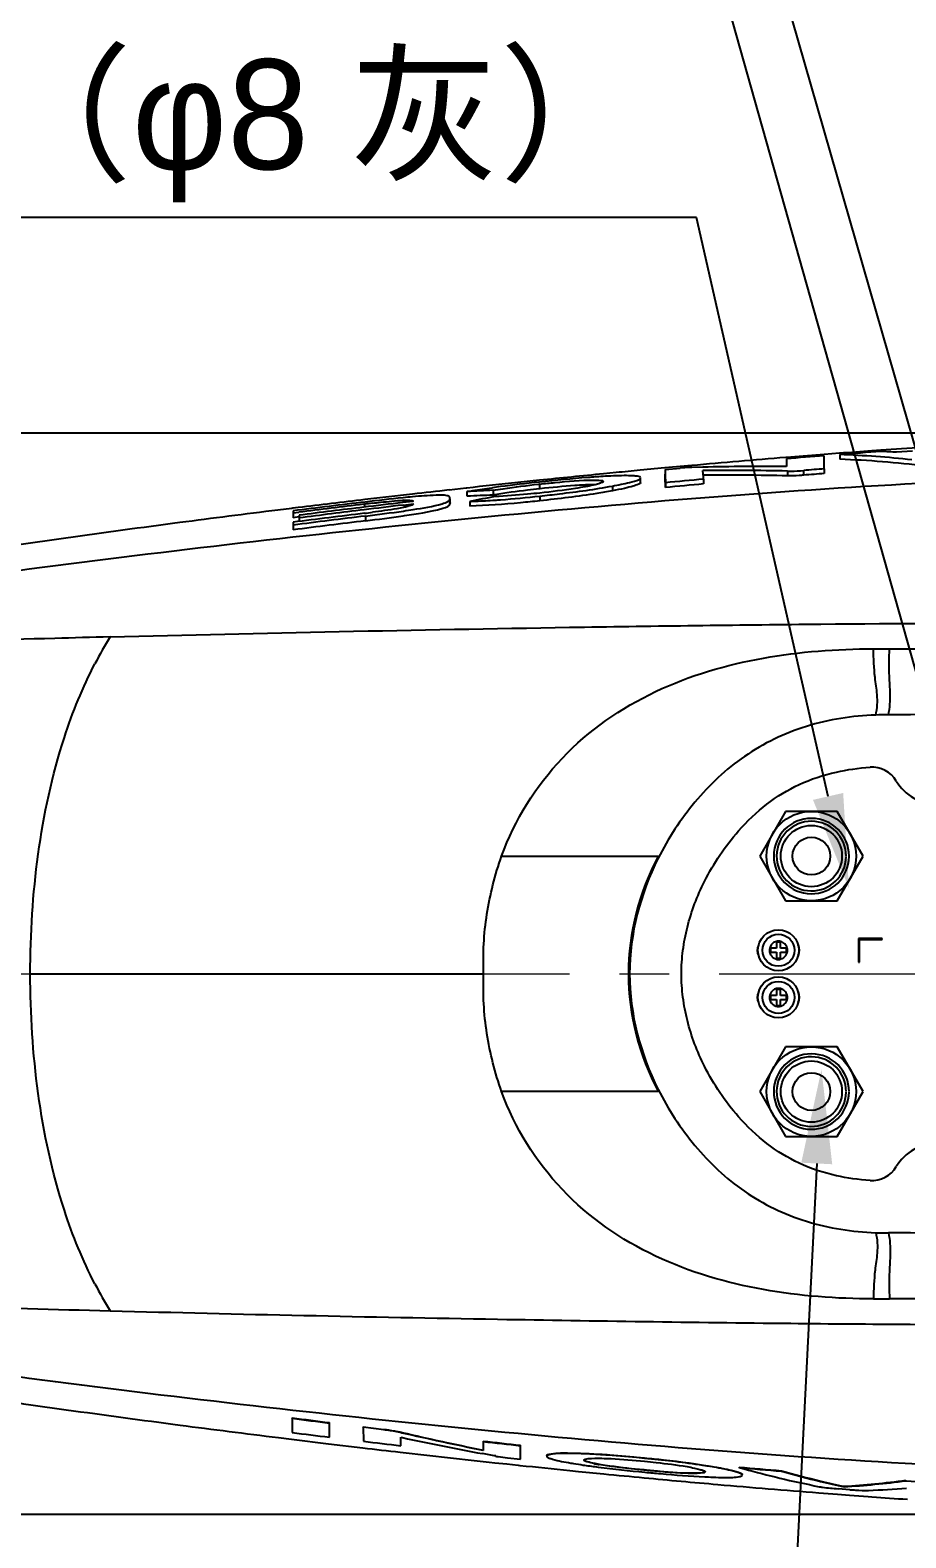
# Model space of a CAD drawing. Header units: millimetres. Extents: x 4086 to 8300, y 123 to 1549.
# Drawn here: x 6770.5 to 6826.3, y 633.9 to 730 of the extents above; entities that cross this region are included whole.
import ezdxf
from ezdxf import colors
from ezdxf.entities.mleader import LeaderData, LeaderLine
from ezdxf.math import Vec2, Vec3

# ---------------------------------------------------------------- set-up
doc = ezdxf.new("R2010")
doc.units = ezdxf.units.MM
doc.linetypes.add('CENTER2', pattern=[28.575, 19.05, -3.175, 3.175, -3.175])
doc.layers.add('中心线层', color=7, linetype='CENTER2', lineweight=0)
doc.layers.add('轮廓实线层', color=7, linetype='Continuous', lineweight=30)
doc.styles.add('思源黑', font='SourceHanSansCN-Normal.ttf')
doc.dimstyles.new('尺寸标注_3_10比例', dxfattribs={"dimtxt": 7, "dimasz": 6, "dimexe": 2, "dimexo": 1.5, "dimgap": 1, "dimtad": 1, "dimdec": 1, "dimlfac": 3.333333, "dimdsep": 46, "dimtxsty": '思源黑', "dimcen": 0.09, "dimadec": 0, "dimazin": 0, "dimtp": 0.01, "dimtm": 0.01, "dimtfac": 1, "dimtdec": 1, "dimtofl": 0, "dimtmove": 0, "dimatfit": 3, "dimfxl": 0, "dimtolj": 1, "dimarcsym": 0})

# ---------------------------------------------------------------- blocks, each defined once
blk = doc.blocks.new('*D1403')
at = {"layer": 'Defpoints', "color": 0}
for p in [(6733.255, 669.869), (6868.255, 669.869), (6868.255, 583.463)]:
    blk.add_point(p, dxfattribs=at)
at = {"layer": '轮廓实线层', "color": 0, "lineweight": -2}
for p, q in [((6733.255, 668.369), (6733.255, 581.463)), ((6868.255, 668.369), (6868.255, 581.463)), ((6739.255, 583.463), (6862.255, 583.463))]:
    blk.add_line(p, q, dxfattribs=at)
at = {"layer": '轮廓实线层', "color": 0}
for points in [[(6739.255, 584.463), (6739.255, 582.463), (6733.255, 583.463)], [(6862.255, 582.463), (6862.255, 584.463), (6868.255, 583.463)]]:
    blk.add_solid(points, dxfattribs=at)
at = {"layer": '轮廓实线层', "color": 0, "insert": (6800.755, 588.089), "char_height": 7, "attachment_point": 5, "style": '思源黑'}
blk.add_mtext('\\A1;450', dxfattribs=at)
blk = doc.blocks.new('*D1413')
at = {"layer": 'Defpoints', "color": 0}
for p in [(6850.176, 704.306), (6655.76, 635.432), (6850.175, 635.432)]:
    blk.add_point(p, dxfattribs=at)
at = {"layer": '轮廓实线层', "color": 0, "lineweight": -2}
for p, q in [((6848.676, 704.306), (6653.76, 704.306)), ((6655.76, 698.306), (6655.76, 641.432)), ((6848.675, 635.432), (6653.76, 635.432))]:
    blk.add_line(p, q, dxfattribs=at)
at = {"layer": '轮廓实线层', "color": 0}
for points in [[(6656.76, 698.306), (6654.76, 698.306), (6655.76, 704.306)], [(6654.76, 641.432), (6656.76, 641.432), (6655.76, 635.432)]]:
    blk.add_solid(points, dxfattribs=at)
at = {"layer": '轮廓实线层', "color": 0, "insert": (6651.133, 669.869), "char_height": 7, "attachment_point": 5, "rotation": 90, "style": '思源黑'}
blk.add_mtext('\\A1;229.6', dxfattribs=at)

msp = doc.modelspace()

# ---------------------------------------------------------------- linework, layer by layer
for p, q in [((6821.06, 702.947), (6819.998, 702.865)), ((6822.056, 703.024), (6821.06, 702.947)), ((6822.063, 702.941), (6822.063, 702.639)), ((6824.683, 703.217), (6824.1, 703.175)), ((6825.669, 703.286), (6824.683, 703.217)), ((6826.693, 703.155), (6825.686, 703.085)), ((6810.924, 702.087), (6809.335, 701.938)), ((6811.884, 702.175), (6810.924, 702.087)), ((6810.933, 701.986), (6811.893, 702.075)), ((6812.632, 702.243), (6811.884, 702.175)), ((6813.335, 702.141), (6812.642, 702.125)), ((6818.667, 702.758), (6818.626, 702.755)), ((6819.998, 702.865), (6818.667, 702.758)), ((6818.674, 702.672), (6818.674, 702.178)), ((6821.079, 702.036), (6821.066, 702.864)), ((6821.079, 702.036), (6821.079, 701.734)), ((6802.924, 701.302), (6801.557, 701.16)), ((6802.881, 701.057), (6802.938, 701.064)), ((6802.891, 701.189), (6802.936, 701.194)), ((6802.938, 701.064), (6802.938, 700.761)), ((6806.982, 701.548), (6806.944, 701.545)), ((6806.995, 701.229), (6806.995, 701.222)), ((6807.818, 701.793), (6807.018, 701.715)), ((6809.375, 701.155), (6809.375, 701.458)), ((6810.957, 701.145), (6810.957, 700.842)), ((6813.388, 701.372), (6813.388, 701.07)), ((6818.727, 701.888), (6818.727, 701.586)), ((6819.769, 701.628), (6819.769, 701.93)), ((6794.249, 700.029), (6794.249, 699.891)), ((6798.269, 700.806), (6797.171, 700.685)), ((6797.229, 700.145), (6797.228, 700.149)), ((6797.229, 699.846), (6797.229, 700.149)), ((6798.303, 700.81), (6798.269, 700.806)), ((6798.329, 700.283), (6798.329, 700.585)), ((6799.9, 700.827), (6799.942, 700.833)), ((6799.979, 700.666), (6799.979, 700.364)), ((6802.979, 700.766), (6802.938, 700.761)), ((6802.949, 700.298), (6802.949, 699.995)), ((6807.583, 700.937), (6807.583, 700.634)), ((6787.157, 699.513), (6786.266, 699.403)), ((6787.206, 699.519), (6787.157, 699.513)), ((6787.559, 699.563), (6787.206, 699.519)), ((6787.225, 699.356), (6787.225, 698.921)), ((6787.225, 699.224), (6787.591, 699.27)), ((6787.614, 699.08), (6787.614, 698.681)), ((6791.713, 699.777), (6791.774, 699.784)), ((6791.774, 699.784), (6791.774, 699.594)), ((6794.858, 699.963), (6794.218, 699.888)), ((6794.237, 699.725), (6794.896, 699.803)), ((6794.894, 699.968), (6794.858, 699.963)), ((6797.229, 699.868), (6797.229, 699.846)), ((6797.229, 699.843), (6797.229, 699.846)), ((6798.492, 699.957), (6798.492, 699.654)), ((6787.628, 698.971), (6787.225, 698.921)), ((6787.236, 698.633), (6787.238, 698.449)), ((6787.238, 698.449), (6787.238, 698.145)), ((6791.839, 699.028), (6791.839, 698.725)), ((6794.248, 699.04), (6794.335, 699.053)), ((6824.207, 690.568), (6825.234, 690.57)), ((6818.61, 680.219), (6816.964, 677.369)), ((6821.9, 680.219), (6818.61, 680.219)), ((6823.546, 677.369), (6821.9, 680.219)), ((6800.52, 677.369), (6810.497, 677.369)), ((6810.497, 677.369), (6810.497, 677.236)), ((6816.964, 677.369), (6818.61, 674.519)), ((6821.9, 674.519), (6823.546, 677.369)), ((6818.61, 674.519), (6821.9, 674.519)), ((6817.645, 671.496), (6817.645, 671.241)), ((6818.027, 671.496), (6817.645, 671.496)), ((6817.645, 671.241), (6818.027, 671.241)), ((6818.027, 671.879), (6818.027, 671.496)), ((6818.282, 671.879), (6818.027, 671.879)), ((6818.027, 671.241), (6818.027, 670.859)), ((6818.282, 671.496), (6818.282, 671.879)), ((6818.665, 671.496), (6818.282, 671.496)), ((6818.282, 670.859), (6818.282, 671.241)), ((6818.282, 671.241), (6818.665, 671.241)), ((6818.665, 671.241), (6818.665, 671.496)), ((6823.255, 672.119), (6823.255, 670.619)), ((6824.755, 672.119), (6823.255, 672.119)), ((6823.315, 670.619), (6823.315, 672.059)), ((6823.315, 672.059), (6824.755, 672.059)), ((6824.755, 672.059), (6824.755, 672.119)), ((6818.027, 670.859), (6818.282, 670.859)), ((6823.255, 670.619), (6823.315, 670.619)), ((6770.476, 669.869), (6799.354, 669.869)), ((6817.645, 668.496), (6817.645, 668.241)), ((6818.027, 668.496), (6817.645, 668.496)), ((6818.027, 668.879), (6818.027, 668.496)), ((6818.282, 668.879), (6818.027, 668.879)), ((6818.282, 668.496), (6818.282, 668.879)), ((6818.665, 668.496), (6818.282, 668.496)), ((6818.665, 668.241), (6818.665, 668.496)), ((6817.645, 668.241), (6818.027, 668.241)), ((6818.027, 668.241), (6818.027, 667.859)), ((6818.027, 667.859), (6818.282, 667.859)), ((6818.282, 667.859), (6818.282, 668.241)), ((6818.282, 668.241), (6818.665, 668.241)), ((6818.61, 665.219), (6816.964, 662.369)), ((6821.9, 665.219), (6818.61, 665.219)), ((6823.546, 662.369), (6821.9, 665.219)), ((6810.497, 662.369), (6800.52, 662.369)), ((6810.497, 662.502), (6810.497, 662.369)), ((6816.964, 662.369), (6818.61, 659.519)), ((6821.9, 659.519), (6823.546, 662.369)), ((6818.61, 659.519), (6821.9, 659.519)), ((6824.215, 649.168), (6825.235, 649.168)), ((6787.164, 641.56), (6787.164, 641.59)), ((6787.164, 641.56), (6787.176, 640.653)), ((6789.541, 640.358), (6789.541, 641.288)), ((6791.703, 640.988), (6791.703, 641.018)), ((6791.703, 641.018), (6793.013, 640.858)), ((6791.703, 640.988), (6791.715, 640.096)), ((6793.013, 640.828), (6791.703, 640.988)), ((6793.013, 640.828), (6793.013, 640.858)), ((6794.056, 640.672), (6794.165, 640.646)), ((6794.17, 640.645), (6794.056, 640.672)), ((6786.292, 640.331), (6787.128, 640.228)), ((6787.128, 640.228), (6789.493, 639.94)), ((6789.493, 639.94), (6791.668, 639.682)), ((6794.101, 639.813), (6794.101, 640.356)), ((6794.101, 640.356), (6794.212, 640.332)), ((6799.229, 639.561), (6799.337, 639.54)), ((6799.337, 640.114), (6799.337, 639.51)), ((6801.723, 638.952), (6801.723, 639.846)), ((6800.092, 638.734), (6800.845, 638.653)), ((6800.845, 638.653), (6801.574, 638.576)), ((6800.889, 639.044), (6801.723, 638.952)), ((6801.574, 638.576), (6801.679, 638.565)), ((6803.391, 639.152), (6803.389, 639.143)), ((6803.391, 639.152), (6803.391, 639.152)), ((6805.715, 638.587), (6805.799, 638.575)), ((6805.769, 638.898), (6805.766, 638.912)), ((6809.626, 639.011), (6809.626, 639.041)), ((6804.863, 638.237), (6805.418, 638.181)), ((6805.418, 638.181), (6807.031, 638.021)), ((6809.637, 638.254), (6809.571, 638.261)), ((6809.574, 638.291), (6809.638, 638.284)), ((6813.48, 638.158), (6813.479, 638.146)), ((6815.65, 638.425), (6815.65, 638.455)), ((6815.65, 638.425), (6815.965, 638.338)), ((6815.859, 637.93), (6815.858, 637.935)), ((6818.349, 638.192), (6818.349, 638.223)), ((6826.274, 637.582), (6826.274, 637.613)), ((6820.726, 636.816), (6821.928, 636.724)), ((6821.928, 636.724), (6822.674, 636.668)), ((6822.703, 637.016), (6821.957, 637.073)), ((6822.333, 637.2), (6822.333, 637.231)), ((6822.674, 636.668), (6823.867, 636.58)), ((6823.867, 636.58), (6824.111, 636.562))]:
    msp.add_line(p, q)
for centre, radius in [((6820.255, 677.369), 2.85), ((6820.255, 677.369), 1.95), ((6820.255, 677.369), 1.2), ((6818.155, 671.369), 1.305), ((6818.155, 671.369), 1.02), ((6818.155, 668.369), 1.305), ((6818.155, 668.369), 1.02), ((6820.255, 662.369), 2.85), ((6820.255, 662.369), 1.95), ((6820.255, 662.369), 1.2)]:
    msp.add_circle(centre, radius)
for centre, radius, start, end in [((6869.332, 78.166), 626.644, 94.139321, 94.326679), ((6865.832, 141.448), 563.196, 94.18937, 94.45728), ((6819.725, 638.932), 64.051, 83.78731, 87.90847), ((6821.838, 641.287), 61.918, 86.43762, 87.36148), ((6864.734, 142.995), 561.652, 93.71603, 93.98837), ((6873.083, 30.362), 674.595, 94.630289, 95.141282), ((6817.213, 526.209), 175.974, 89.5241, 91.26255), ((6869.463, 87.424), 617.34, 94.496377, 94.719094), ((6865.396, 143.227), 560.563, 94.5344, 94.66877), ((6819.754, 639.206), 63.476, 82.98203, 87.91545), ((6884.269, -83.78), 789.285, 96.015307, 96.252854), ((6812.549, 608.776), 92.916, 95.96635, 97.48526), ((6879.618, -39.19), 744.453, 95.596438, 95.913157), ((6806.622, 682.81), 18.21, 92.37509, 92.60132), ((6876.886, -11.34), 716.47, 95.410054, 95.531877), ((6869.453, 88.518), 615.413, 95.226955, 95.454311), ((6869.469, 88.35), 615.281, 95.229605, 95.457011), ((6814.902, 535.808), 166.124, 88.68065, 90.53901), ((6796.112, 700.169), 17.317, 5.25552, 5.81941), ((6787.499, 699.387), 25.965, 4.38399, 5.23256), ((6814.897, 535.726), 165.904, 88.67705, 90.52138), ((6865.414, 143.001), 560.489, 94.53688, 94.67127), ((6893.809, -168.129), 874.172, 96.700648, 96.981187), ((6891.159, -145.619), 851.507, 96.494847, 96.700287), ((6794.573, 692.683), 7.353, 92.52501, 92.66119), ((6800.657, 636.549), 63.965, 95.21566, 95.76336), ((6888.658, -123.641), 829.388, 96.332966, 96.494891), ((6814.359, 391.299), 309.701, 92.66129, 92.96696), ((6814.349, 391.116), 309.582, 92.66057, 92.96635), ((6847.976, 447.293), 257.464, 100.71553, 101.08099), ((6809.934, 628.932), 72.591, 97.51138, 97.91155), ((6803.874, 677.802), 22.896, 99.54509, 99.79411), ((6796.2, 756.804), 56.898, 273.93843, 274.28679), ((6795.007, 772.064), 72.204, 274.32577, 276.31519), ((6898.697, -207.771), 914.115, 97.064953, 97.460324), ((6901.728, -215.652), 922.144, 96.844796, 97.132813), ((6897.734, -164.028), 869.709, 96.997365, 97.299236), ((6902.011, -213.961), 920.37, 96.882927, 97.14148), ((6901.512, -204.059), 910.293, 96.926465, 97.187828), ((6900.465, -188.218), 894.274, 96.982246, 97.249609), ((6899.352, -186.285), 892.387, 96.765879, 96.926428), ((6899.093, -176.943), 882.916, 96.820593, 96.982839), ((6804.47, 594.665), 105.883, 96.60916, 96.88662), ((6779.484, 799.536), 101.084, 276.98818, 277.2777), ((6786.96, 749.685), 50.866, 278.26408, 278.95911), ((6886.991, -120.444), 826.007, 97.441723, 98.456401), ((6894.986, -138.86), 844.214, 97.018014, 97.332744), ((6894.923, -138.318), 843.366, 97.020783, 97.335832), ((6797.947, 677.501), 26.301, 148.2835, 152.57074), ((6825.163, 664.764), 21.604, 89.98692, 92.14944), ((6824.115, 681.234), 1.8, 30.47725, 93.955), ((6828.252, 683.669), 3, 210.47725, 331.20217), ((6820.255, 677.369), 2.4, 0, 359.30981), ((6820.255, 677.369), 2.216, 0, 358.87154), ((6817.48, 671.369), 0.675, 151.10178, 209.56346), ((6818.153, 671.371), 0.574, 115.14673, 129.03565), ((6818.153, 671.363), 0.583, 67.94946, 76.10171), ((6818.153, 671.368), 0.578, 6.53968, 37.11169), ((6818.83, 671.369), 0.675, 330.27263, 30.29951), ((6818.172, 671.374), 0.594, 214.97126, 221.61615), ((6817.48, 668.369), 0.675, 151.10178, 209.56346), ((6818.153, 668.371), 0.574, 115.14673, 129.03565), ((6818.153, 668.363), 0.583, 67.94946, 76.10171), ((6818.153, 668.368), 0.578, 6.53968, 37.11169), ((6818.83, 668.369), 0.675, 330.27263, 30.29951), ((6818.172, 668.374), 0.594, 214.97126, 221.61615), ((6820.255, 662.369), 2.4, 0, 359.30981), ((6820.255, 662.369), 2.216, 0, 358.87154), ((6828.252, 656.069), 3, 28.88456, 149.52274), ((6824.115, 658.503), 1.8, 266.04499, 329.52274), ((6825.163, 674.972), 21.603, 267.84969, 270.01311), ((6797.782, 662.143), 26.111, 207.41503, 211.73337), ((6886.774, 1458.579), 824.39, 261.543166, 262.560022), ((6894.279, 1474.489), 839.758, 262.671637, 262.835133), ((6894.286, 1474.544), 839.844, 262.671945, 262.835424), ((6899.078, 1550.7), 917.329, 262.543026, 262.937564), ((6902.08, 1552.782), 919.338, 262.820102, 262.968599), ((6891.05, 1484.308), 850.453, 263.289225, 263.451128), ((6898.361, 1528.073), 894.358, 263.151606, 263.305551), ((6886.851, 1408.473), 773.327, 263.502161, 263.680069), ((6886.845, 1408.428), 773.311, 263.502428, 263.680339), ((6887.217, 1450.666), 816.593, 263.449081, 263.875289), ((6765.142, 446.169), 196.141, 79.72141, 79.97049), ((6803.935, 594.554), 44.783, 86.38581, 87.65037), ((6808.595, 649.346), 10.891, 258.57088, 260.19561), ((6803.314, 584.09), 55.265, 86.26726, 86.42633), ((6881.183, 1394.225), 759.831, 263.99397, 264.235323), ((6877.193, 1354.203), 719.61, 264.404837, 264.610958), ((6874.87, 1329.465), 694.763, 264.610017, 264.998327), ((6869.054, 1241.952), 605.855, 264.942999, 265.199221), ((6869.053, 1241.946), 605.879, 264.943254, 265.199466), ((6815.829, 637.946), 0.031, 344.3315, 359.97506), ((6834.006, 704.031), 68.126, 254.64383, 256.6176), ((6833.944, 703.855), 67.94, 256.63372, 258.80859), ((6835.463, 698.411), 62.574, 254.12759, 256.49357), ((6835.46, 698.375), 62.567, 254.12813, 256.48769), ((6818.842, 693.779), 56.656, 273.53281, 277.53825), ((6872.071, 1297.352), 662.529, 264.997344, 265.555141), ((6835.231, 697.482), 61.646, 256.50131, 257.92325), ((6835.226, 697.484), 61.618, 256.50605, 257.92187), ((6818.842, 693.754), 56.661, 273.53234, 277.53743), ((6821.06, 700.273), 63.37, 272.56816, 274.75812), ((6858.22, 1110.404), 473.899, 266.13477, 266.46519), ((6866.904, 1228.084), 593.068, 265.86226, 266.081298)]:
    msp.add_arc(centre, radius, start, end)
for points, knots in [([(6810.933, 701.986), (6810.935, 701.929), (6810.944, 701.648), (6810.952, 701.368), (6810.957, 701.145)], [0, 0, 0, 0, 0.205471, 1, 1, 1, 1]), ([(6812.642, 702.125), (6812.591, 702.124), (6812.34, 702.113), (6812.091, 702.094), (6811.893, 702.075)], [0, 0, 0, 0, 0.204571, 1, 1, 1, 1]), ([(6850.159, 701.609), (6845.595, 701.708), (6836.468, 701.593), (6818.277, 700.677), (6795.68, 698.71), (6773.224, 696.083), (6755.424, 693.567), (6746.583, 692.164), (6742.202, 691.32)], [0, 0, 0, 0, 0.126144, 0.252084, 0.503226, 0.752735, 0.876718, 1, 1, 1, 1]), ([(6799.979, 700.666), (6800.19, 700.703), (6801.155, 700.855), (6802.124, 700.975), (6802.881, 701.057)], [0, 0, 0, 0, 0.219544, 1, 1, 1, 1]), ([(6806.944, 701.545), (6806.637, 701.527), (6805.299, 701.433), (6803.963, 701.303), (6802.936, 701.194)], [0, 0, 0, 0, 0.229816, 1, 1, 1, 1]), ([(6802.938, 701.064), (6803.267, 701.099), (6804.407, 701.211), (6805.551, 701.32), (6806.368, 701.318)], [0, 0, 0, 0, 0.287851, 1, 1, 1, 1]), ([(6805.796, 701.001), (6805.589, 700.992), (6804.648, 700.935), (6803.71, 700.844), (6802.979, 700.766)], [0, 0, 0, 0, 0.220064, 1, 1, 1, 1]), ([(6806.476, 701.022), (6806.432, 701.011), (6806.228, 700.963), (6806.022, 700.922), (6805.861, 700.892)], [0, 0, 0, 0, 0.217507, 1, 1, 1, 1]), ([(6806.448, 701.016), (6806.406, 701.016), (6806.213, 701.017), (6806.019, 701.011), (6805.868, 701.005)], [0, 0, 0, 0, 0.215639, 1, 1, 1, 1]), ([(6806.368, 701.318), (6806.523, 701.318), (6806.686, 701.3), (6806.987, 701.286), (6806.995, 701.229)], [0, 0, 0, 0, 0.728952, 1, 1, 1, 1]), ([(6806.868, 701.137), (6806.843, 701.128), (6806.715, 701.082), (6806.583, 701.048), (6806.476, 701.022)], [0, 0, 0, 0, 0.194738, 1, 1, 1, 1]), ([(6806.996, 701.222), (6806.996, 701.215), (6806.965, 701.168), (6806.91, 701.154), (6806.868, 701.137)], [0, 0, 0, 0, 0.130192, 1, 1, 1, 1]), ([(6807.836, 701.589), (6807.77, 701.587), (6807.485, 701.576), (6807.201, 701.561), (6806.982, 701.548)], [0, 0, 0, 0, 0.231398, 1, 1, 1, 1]), ([(6807.583, 700.937), (6807.946, 701.005), (6808.511, 701.128), (6809.083, 701.268), (6809.272, 701.364)], [0, 0, 0, 0, 0.635935, 1, 1, 1, 1]), ([(6809.375, 701.155), (6809.376, 701.104), (6809.167, 701.014), (6808.858, 700.909), (6808.274, 700.769), (6807.836, 700.682), (6807.583, 700.634)], [0, 0, 0, 0, 0.081216, 0.278855, 0.588851, 1, 1, 1, 1]), ([(6809.375, 701.474), (6809.375, 701.517), (6809.18, 701.563), (6808.923, 701.59), (6808.42, 701.604), (6808.052, 701.596), (6807.836, 701.589)], [0, 0, 0, 0, 0.081036, 0.276868, 0.584626, 1, 1, 1, 1]), ([(6809.272, 701.364), (6809.287, 701.372), (6809.326, 701.393), (6809.375, 701.428), (6809.375, 701.458)], [0, 0, 0, 0, 0.367689, 1, 1, 1, 1]), ([(6810.957, 700.842), (6810.955, 700.925), (6810.948, 701.206), (6810.94, 701.487), (6810.933, 701.684)], [0, 0, 0, 0, 0.295437, 1, 1, 1, 1]), ([(6818.727, 701.888), (6818.798, 701.886), (6819.146, 701.888), (6819.493, 701.908), (6819.769, 701.93)], [0, 0, 0, 0, 0.204132, 1, 1, 1, 1]), ([(6819.769, 701.628), (6819.671, 701.62), (6819.324, 701.596), (6818.976, 701.579), (6818.727, 701.586)], [0, 0, 0, 0, 0.283, 1, 1, 1, 1]), ([(6792.283, 699.844), (6792.459, 699.865), (6793.107, 699.937), (6793.757, 700.006), (6794.232, 700.028)], [0, 0, 0, 0, 0.270857, 1, 1, 1, 1]), ([(6794.249, 700.029), (6794.282, 700.031), (6794.394, 700.035), (6794.505, 700.036), (6794.584, 700.034)], [0, 0, 0, 0, 0.294401, 1, 1, 1, 1]), ([(6794.584, 700.034), (6794.628, 700.032), (6794.73, 700.024), (6794.851, 700.013), (6794.894, 699.968)], [0, 0, 0, 0, 0.413157, 1, 1, 1, 1]), ([(6797.047, 700.321), (6796.817, 700.373), (6796.07, 700.347), (6795.341, 700.295), (6794.843, 700.25)], [0, 0, 0, 0, 0.320855, 1, 1, 1, 1]), ([(6794.881, 699.439), (6795.503, 699.537), (6796.263, 699.651), (6797.029, 699.91), (6797.191, 700.027), (6797.215, 700.08)], [0, 0, 0, 0, 0.77119, 0.929474, 1, 1, 1, 1]), ([(6797.229, 700.171), (6797.229, 700.186), (6797.217, 700.271), (6797.114, 700.306), (6797.047, 700.321)], [0, 0, 0, 0, 0.177328, 1, 1, 1, 1]), ([(6797.215, 700.08), (6797.22, 700.09), (6797.227, 700.112), (6797.228, 700.135), (6797.228, 700.145)], [0, 0, 0, 0, 0.521808, 1, 1, 1, 1]), ([(6798.329, 700.585), (6798.449, 700.606), (6798.972, 700.693), (6799.496, 700.771), (6799.9, 700.827)], [0, 0, 0, 0, 0.230357, 1, 1, 1, 1]), ([(6798.492, 699.957), (6798.615, 699.961), (6799.154, 699.981), (6799.693, 700.012), (6800.108, 700.041)], [0, 0, 0, 0, 0.228118, 1, 1, 1, 1]), ([(6802.938, 700.761), (6802.68, 700.734), (6801.724, 700.624), (6800.77, 700.497), (6800.077, 700.381)], [0, 0, 0, 0, 0.27013, 1, 1, 1, 1]), ([(6802.947, 700.493), (6802.69, 700.465), (6801.745, 700.369), (6800.796, 700.293), (6800.105, 700.268)], [0, 0, 0, 0, 0.271828, 1, 1, 1, 1]), ([(6805.861, 700.892), (6805.649, 700.854), (6804.682, 700.697), (6803.708, 700.574), (6802.947, 700.493)], [0, 0, 0, 0, 0.219156, 1, 1, 1, 1]), ([(6802.949, 700.298), (6803.371, 700.344), (6804.919, 700.522), (6806.466, 700.731), (6807.583, 700.937)], [0, 0, 0, 0, 0.271828, 1, 1, 1, 1]), ([(6807.583, 700.634), (6807.25, 700.573), (6805.712, 700.317), (6804.163, 700.127), (6802.949, 699.995)], [0, 0, 0, 0, 0.216807, 1, 1, 1, 1]), ([(6794.256, 699.568), (6794.118, 699.538), (6793.465, 699.42), (6792.807, 699.333), (6792.289, 699.267)], [0, 0, 0, 0, 0.213401, 1, 1, 1, 1]), ([(6794.591, 699.651), (6794.568, 699.644), (6794.457, 699.612), (6794.345, 699.587), (6794.256, 699.568)], [0, 0, 0, 0, 0.208192, 1, 1, 1, 1]), ([(6794.335, 699.053), (6795.157, 699.173), (6795.943, 699.262), (6797.229, 699.66), (6797.229, 699.843)], [0, 0, 0, 0, 0.819508, 1, 1, 1, 1]), ([(6794.896, 699.803), (6794.887, 699.791), (6794.803, 699.711), (6794.686, 699.679), (6794.591, 699.651)], [0, 0, 0, 0, 0.132905, 1, 1, 1, 1]), ([(6802.949, 699.995), (6802.542, 699.95), (6801.06, 699.8), (6799.572, 699.687), (6798.492, 699.654)], [0, 0, 0, 0, 0.274827, 1, 1, 1, 1]), ([(6775.574, 691.329), (6780.439, 691.454), (6790.196, 691.682), (6804.983, 691.954), (6819.868, 692.154), (6834.526, 692.243), (6846.315, 692.149), (6855.185, 691.772), (6861.36, 691.251), (6866.311, 690.389), (6870.097, 689.315), (6872.798, 688.17), (6875.272, 686.602), (6878.434, 684.248), (6880.487, 682.093), (6881.87, 680.668)], [0, 0, 0, 0, 0.133338, 0.267431, 0.405221, 0.541209, 0.669074, 0.728182, 0.78445, 0.838775, 0.865535, 0.892153, 0.918811, 0.94559, 1, 1, 1, 1]), ([(6775.574, 691.328), (6774.399, 691.298), (6769.719, 691.173), (6765.04, 691.018), (6761.538, 690.863)], [0, 0, 0, 0, 0.251077, 1, 1, 1, 1]), ([(6800.52, 677.368), (6801.356, 679.67), (6804.015, 683.963), (6810.14, 688.193), (6817.108, 690.213), (6821.862, 690.569), (6824.207, 690.569)], [0, 0, 0, 0, 0.254463, 0.507086, 0.756241, 1, 1, 1, 1]), ([(6824.353, 686.354), (6824.456, 686.775), (6824.495, 687.592), (6824.247, 688.98), (6824.223, 689.96), (6824.214, 690.569)], [0, 0, 0, 0, 0.30785, 0.567977, 1, 1, 1, 1]), ([(6825.168, 686.369), (6825.258, 686.811), (6825.307, 687.64), (6825.194, 689.037), (6825.214, 689.989), (6825.235, 690.57)], [0, 0, 0, 0, 0.3221, 0.585689, 1, 1, 1, 1]), ([(6825.235, 690.57), (6830.395, 690.577), (6840.387, 690.701), (6852.861, 690.715), (6862.656, 689.827), (6870.049, 688.126), (6876.885, 684.473), (6880.39, 680.644), (6881.869, 678.569)], [0, 0, 0, 0, 0.256969, 0.497728, 0.620545, 0.746146, 0.873124, 1, 1, 1, 1]), ([(6770.476, 669.869), (6770.508, 674.939), (6771.274, 681.814), (6773.823, 688.113), (6774.603, 689.617)], [0, 0, 0, 0, 0.74957, 1, 1, 1, 1]), ([(6824.353, 686.354), (6822.862, 686.298), (6819.903, 685.849), (6815.882, 683.917), (6812.71, 680.914), (6811.133, 678.504), (6810.497, 677.236)], [0, 0, 0, 0, 0.256953, 0.508554, 0.755674, 1, 1, 1, 1]), ([(6881.868, 676.848), (6881.044, 677.78), (6879.328, 679.585), (6876.601, 682.132), (6873.49, 684.256), (6869.9, 685.4), (6866.213, 685.971), (6861.256, 686.451), (6855.03, 686.54), (6847.566, 686.577), (6840.099, 686.523), (6832.634, 686.468), (6827.657, 686.369), (6825.168, 686.369)], [0, 0, 0, 0, 0.062515, 0.125011, 0.187431, 0.249817, 0.312323, 0.374835, 0.499859, 0.624894, 0.74993, 0.874964, 1, 1, 1, 1]), ([(6813.446, 675.755), (6814.03, 676.919), (6815.233, 678.71), (6817.378, 680.751), (6819.426, 682.007), (6821.666, 682.752), (6823.259, 682.979), (6823.991, 683.03)], [0, 0, 0, 0, 0.286707, 0.473464, 0.660222, 0.846979, 1, 1, 1, 1]), ([(6799.354, 669.869), (6799.354, 670.504), (6799.344, 671.778), (6799.623, 674.309), (6800.086, 676.174), (6800.52, 677.368)], [0, 0, 0, 0, 0.249994, 0.5003, 1, 1, 1, 1]), ([(6813.446, 663.982), (6813.211, 664.451), (6812.79, 665.41), (6812.324, 666.886), (6812.087, 668.128), (6811.991, 669.126), (6811.966, 669.869), (6811.991, 670.612), (6812.087, 671.609), (6812.324, 672.852), (6812.79, 674.327), (6813.211, 675.287), (6813.446, 675.755)], [0, 0, 0, 0, 0.124999, 0.249999, 0.375, 0.4375, 0.5, 0.5625, 0.625, 0.750001, 0.875001, 1, 1, 1, 1]), ([(6818.078, 670.791), (6818.091, 670.788), (6818.117, 670.784), (6818.143, 670.788), (6818.155, 670.792)], [0, 0, 0, 0, 0.507427, 1, 1, 1, 1]), ([(6818.155, 670.792), (6818.166, 670.788), (6818.191, 670.784), (6818.216, 670.788), (6818.229, 670.791)], [0, 0, 0, 0, 0.493074, 1, 1, 1, 1]), ([(6818.385, 670.846), (6818.4, 670.852), (6818.428, 670.863), (6818.456, 670.878), (6818.469, 670.886)], [0, 0, 0, 0, 0.502353, 1, 1, 1, 1]), ([(6818.469, 670.886), (6818.48, 670.892), (6818.5, 670.905), (6818.519, 670.92), (6818.529, 670.928)], [0, 0, 0, 0, 0.497104, 1, 1, 1, 1]), ([(6774.603, 650.121), (6773.823, 651.624), (6771.274, 657.924), (6770.508, 664.799), (6770.476, 669.869)], [0, 0, 0, 0, 0.25043, 1, 1, 1, 1]), ([(6800.52, 662.369), (6800.086, 663.564), (6799.623, 665.429), (6799.344, 667.96), (6799.354, 669.233), (6799.354, 669.869)], [0, 0, 0, 0, 0.4997, 0.750006, 1, 1, 1, 1]), ([(6818.078, 667.791), (6818.091, 667.788), (6818.117, 667.784), (6818.143, 667.788), (6818.155, 667.792)], [0, 0, 0, 0, 0.507427, 1, 1, 1, 1]), ([(6818.155, 667.792), (6818.166, 667.788), (6818.191, 667.784), (6818.216, 667.788), (6818.229, 667.791)], [0, 0, 0, 0, 0.493074, 1, 1, 1, 1]), ([(6818.385, 667.846), (6818.4, 667.852), (6818.428, 667.863), (6818.456, 667.878), (6818.469, 667.886)], [0, 0, 0, 0, 0.502353, 1, 1, 1, 1]), ([(6818.469, 667.886), (6818.48, 667.892), (6818.5, 667.905), (6818.519, 667.92), (6818.529, 667.928)], [0, 0, 0, 0, 0.497104, 1, 1, 1, 1]), ([(6823.991, 656.708), (6823.259, 656.758), (6821.666, 656.985), (6819.426, 657.731), (6817.378, 658.987), (6815.233, 661.027), (6814.03, 662.819), (6813.446, 663.982)], [0, 0, 0, 0, 0.153021, 0.339778, 0.526536, 0.713293, 1, 1, 1, 1]), ([(6881.868, 662.922), (6881.04, 661.993), (6879.357, 660.156), (6876.614, 657.622), (6873.509, 655.49), (6869.918, 654.341), (6866.229, 653.769), (6861.27, 653.288), (6855.042, 653.197), (6847.575, 653.161), (6840.105, 653.215), (6832.637, 653.269), (6827.658, 653.369), (6825.168, 653.369)], [0, 0, 0, 0, 0.062512, 0.125012, 0.187432, 0.249817, 0.312324, 0.374836, 0.49986, 0.624894, 0.74993, 0.874964, 1, 1, 1, 1]), ([(6824.209, 649.169), (6821.863, 649.169), (6817.109, 649.524), (6810.141, 651.545), (6804.015, 655.774), (6801.356, 660.068), (6800.52, 662.369)], [0, 0, 0, 0, 0.243759, 0.492913, 0.745536, 1, 1, 1, 1]), ([(6810.497, 662.502), (6811.133, 661.234), (6812.71, 658.824), (6815.882, 655.821), (6819.903, 653.889), (6822.862, 653.44), (6824.353, 653.384)], [0, 0, 0, 0, 0.244326, 0.491446, 0.743047, 1, 1, 1, 1]), ([(6881.869, 661.168), (6880.39, 659.094), (6876.885, 655.264), (6870.049, 651.611), (6862.656, 649.911), (6852.861, 649.022), (6840.387, 649.037), (6830.395, 649.161), (6825.235, 649.168)], [0, 0, 0, 0, 0.126876, 0.253854, 0.379455, 0.502272, 0.743031, 1, 1, 1, 1]), ([(6775.574, 648.41), (6783.803, 648.193), (6798.259, 647.886), (6817.786, 647.601), (6833.68, 647.494), (6845.565, 647.577), (6854.498, 647.924), (6860.646, 648.407), (6866.21, 649.312), (6871.196, 650.666), (6875.075, 652.936), (6878.647, 655.707), (6880.65, 657.811), (6881.869, 659.069)], [0, 0, 0, 0, 0.225586, 0.396207, 0.535119, 0.661156, 0.721814, 0.780094, 0.829949, 0.87629, 0.920629, 0.952023, 1, 1, 1, 1]), ([(6824.353, 653.384), (6824.456, 652.962), (6824.495, 652.146), (6824.247, 650.757), (6824.223, 649.778), (6824.215, 649.168)], [0, 0, 0, 0, 0.307838, 0.567966, 1, 1, 1, 1]), ([(6825.168, 653.369), (6825.258, 652.926), (6825.307, 652.098), (6825.194, 650.701), (6825.214, 649.748), (6825.235, 649.168)], [0, 0, 0, 0, 0.322072, 0.585663, 1, 1, 1, 1]), ([(6850.159, 638.128), (6841.04, 637.934), (6822.819, 638.682), (6795.682, 641.022), (6773.225, 643.658), (6755.423, 646.169), (6746.583, 647.576), (6742.201, 648.416)], [0, 0, 0, 0, 0.252046, 0.503201, 0.752723, 0.876712, 1, 1, 1, 1]), ([(6761.538, 648.875), (6762.702, 648.823), (6767.38, 648.635), (6772.059, 648.5), (6775.574, 648.409)], [0, 0, 0, 0, 0.248905, 1, 1, 1, 1]), ([(6793.013, 640.858), (6793.111, 640.846), (6793.46, 640.799), (6793.808, 640.745), (6794.054, 640.687)], [0, 0, 0, 0, 0.282051, 1, 1, 1, 1]), ([(6794.054, 640.657), (6793.984, 640.673), (6793.639, 640.743), (6793.29, 640.794), (6793.013, 640.828)], [0, 0, 0, 0, 0.205607, 1, 1, 1, 1]), ([(6800.139, 639.147), (6800.19, 639.138), (6800.439, 639.097), (6800.69, 639.066), (6800.889, 639.044)], [0, 0, 0, 0, 0.205299, 1, 1, 1, 1]), ([(6803.389, 639.143), (6803.389, 639.134), (6803.424, 639.072), (6803.494, 639.053), (6803.547, 639.032)], [0, 0, 0, 0, 0.138441, 1, 1, 1, 1]), ([(6803.39, 639.182), (6803.39, 639.192), (6803.423, 639.252), (6803.498, 639.261), (6803.551, 639.274)], [0, 0, 0, 0, 0.144117, 1, 1, 1, 1]), ([(6803.55, 639.243), (6803.527, 639.238), (6803.473, 639.222), (6803.391, 639.19), (6803.391, 639.152)], [0, 0, 0, 0, 0.384882, 1, 1, 1, 1]), ([(6803.547, 639.032), (6803.618, 639.003), (6804.067, 638.863), (6804.53, 638.779), (6804.917, 638.712)], [0, 0, 0, 0, 0.16329, 1, 1, 1, 1]), ([(6805.771, 639.299), (6805.294, 639.318), (6804.555, 639.328), (6803.806, 639.305), (6803.55, 639.243)], [0, 0, 0, 0, 0.64467, 1, 1, 1, 1]), ([(6803.551, 639.274), (6803.928, 639.364), (6805.066, 639.351), (6806.181, 639.316), (6806.914, 639.268)], [0, 0, 0, 0, 0.345555, 1, 1, 1, 1]), ([(6804.917, 638.712), (6804.979, 638.701), (6805.244, 638.657), (6805.51, 638.617), (6805.715, 638.587)], [0, 0, 0, 0, 0.232558, 1, 1, 1, 1]), ([(6805.764, 638.913), (6805.764, 638.926), (6805.807, 638.955), (6805.844, 638.963), (6805.871, 638.969)], [0, 0, 0, 0, 0.330983, 1, 1, 1, 1]), ([(6806.437, 638.671), (6806.272, 638.705), (6806.071, 638.768), (6805.793, 638.834), (6805.769, 638.898)], [0, 0, 0, 0, 0.708887, 1, 1, 1, 1]), ([(6805.773, 638.92), (6805.813, 638.859), (6806.071, 638.794), (6806.285, 638.732), (6806.447, 638.7)], [0, 0, 0, 0, 0.305531, 1, 1, 1, 1]), ([(6805.799, 638.575), (6806.091, 638.533), (6807.369, 638.362), (6808.65, 638.226), (6809.639, 638.131)], [0, 0, 0, 0, 0.229372, 1, 1, 1, 1]), ([(6805.871, 638.969), (6805.924, 638.98), (6806.266, 639.023), (6806.612, 639.02), (6806.902, 639.015)], [0, 0, 0, 0, 0.157133, 1, 1, 1, 1]), ([(6809.571, 638.261), (6809.309, 638.286), (6808.363, 638.384), (6807.418, 638.497), (6806.74, 638.615)], [0, 0, 0, 0, 0.276969, 1, 1, 1, 1]), ([(6806.834, 638.629), (6807.028, 638.596), (6807.938, 638.46), (6808.853, 638.361), (6809.574, 638.291)], [0, 0, 0, 0, 0.213326, 1, 1, 1, 1]), ([(6806.902, 639.015), (6807.099, 639.01), (6808.01, 638.971), (6808.918, 638.898), (6809.628, 638.826)], [0, 0, 0, 0, 0.216794, 1, 1, 1, 1]), ([(6809.626, 639.011), (6809.395, 639.034), (6808.491, 639.12), (6807.586, 639.194), (6806.911, 639.238)], [0, 0, 0, 0, 0.255736, 1, 1, 1, 1]), ([(6806.914, 639.268), (6807.132, 639.254), (6808.037, 639.189), (6808.941, 639.109), (6809.626, 639.041)], [0, 0, 0, 0, 0.241154, 1, 1, 1, 1]), ([(6809.626, 639.041), (6810.031, 639.002), (6811.516, 638.849), (6812.997, 638.657), (6814.066, 638.474)], [0, 0, 0, 0, 0.272874, 1, 1, 1, 1]), ([(6814.065, 638.444), (6813.746, 638.499), (6812.271, 638.729), (6810.788, 638.9), (6809.626, 639.011)], [0, 0, 0, 0, 0.217268, 1, 1, 1, 1]), ([(6809.628, 638.826), (6809.874, 638.802), (6810.777, 638.708), (6811.678, 638.595), (6812.33, 638.484)], [0, 0, 0, 0, 0.272043, 1, 1, 1, 1]), ([(6812.847, 638.049), (6812.645, 638.047), (6811.573, 638.076), (6810.504, 638.17), (6809.637, 638.254)], [0, 0, 0, 0, 0.18802, 1, 1, 1, 1]), ([(6809.638, 638.284), (6809.948, 638.254), (6811.015, 638.159), (6812.086, 638.072), (6812.846, 638.08)], [0, 0, 0, 0, 0.290683, 1, 1, 1, 1]), ([(6809.639, 638.131), (6809.975, 638.098), (6811.247, 637.981), (6812.522, 637.882), (6813.461, 637.835)], [0, 0, 0, 0, 0.264046, 1, 1, 1, 1]), ([(6812.33, 638.484), (6812.487, 638.456), (6812.759, 638.402), (6813.12, 638.322), (6813.335, 638.247), (6813.466, 638.202), (6813.481, 638.166)], [0, 0, 0, 0, 0.397347, 0.699625, 0.902418, 1, 1, 1, 1]), ([(6812.846, 638.08), (6812.996, 638.081), (6813.189, 638.101), (6813.438, 638.115), (6813.475, 638.166)], [0, 0, 0, 0, 0.704662, 1, 1, 1, 1]), ([(6813.479, 638.146), (6813.465, 638.089), (6813.176, 638.071), (6813.004, 638.051), (6812.847, 638.049)], [0, 0, 0, 0, 0.272703, 1, 1, 1, 1]), ([(6813.461, 637.835), (6813.54, 637.831), (6813.831, 637.817), (6814.123, 637.806), (6814.336, 637.801)], [0, 0, 0, 0, 0.268279, 1, 1, 1, 1]), ([(6813.481, 638.166), (6813.482, 638.164), (6813.483, 638.162), (6813.483, 638.159), (6813.483, 638.157)], [0, 0, 0, 0, 0.515775, 1, 1, 1, 1]), ([(6814.825, 638.298), (6814.768, 638.31), (6814.515, 638.362), (6814.261, 638.41), (6814.065, 638.444)], [0, 0, 0, 0, 0.22914, 1, 1, 1, 1]), ([(6814.066, 638.474), (6814.43, 638.41), (6814.995, 638.294), (6815.567, 638.16), (6815.757, 638.067)], [0, 0, 0, 0, 0.636697, 1, 1, 1, 1]), ([(6814.336, 637.801), (6814.489, 637.797), (6814.94, 637.796), (6815.398, 637.793), (6815.692, 637.85)], [0, 0, 0, 0, 0.337077, 1, 1, 1, 1]), ([(6815.57, 638.11), (6815.522, 638.126), (6815.277, 638.199), (6815.027, 638.256), (6814.825, 638.298)], [0, 0, 0, 0, 0.196824, 1, 1, 1, 1]), ([(6815.86, 637.946), (6815.86, 637.98), (6815.738, 638.052), (6815.644, 638.086), (6815.57, 638.11)], [0, 0, 0, 0, 0.308395, 1, 1, 1, 1]), ([(6815.692, 637.85), (6815.716, 637.854), (6815.77, 637.868), (6815.859, 637.892), (6815.859, 637.93)], [0, 0, 0, 0, 0.390116, 1, 1, 1, 1]), ([(6815.757, 638.067), (6815.784, 638.054), (6815.825, 638.033), (6815.86, 637.993), (6815.861, 637.976)], [0, 0, 0, 0, 0.644858, 1, 1, 1, 1]), ([(6820.758, 637.207), (6820.828, 637.193), (6821.227, 637.137), (6821.627, 637.098), (6821.957, 637.073)], [0, 0, 0, 0, 0.177302, 1, 1, 1, 1]), ([(6822.703, 637.016), (6822.824, 637.007), (6823.222, 636.982), (6823.622, 636.954), (6823.899, 636.967)], [0, 0, 0, 0, 0.304301, 1, 1, 1, 1])]:
    msp.add_open_spline(points, degree=3, knots=knots)
for points in [[(6794.234, 700.191), (6793.43, 700.11), (6792.628, 700.016), (6791.826, 699.92)], [(6791.839, 699.028), (6792.651, 699.128), (6793.462, 699.229), (6794.271, 699.347)], [(6791.839, 698.725), (6792.643, 698.824), (6793.447, 698.924), (6794.248, 699.04)], [(6810.497, 677.369), (6809.295, 675.087), (6807.9, 669.869), (6809.295, 664.651), (6810.497, 662.369)], [(6810.497, 677.236), (6809.362, 674.975), (6807.988, 669.869), (6809.362, 664.763), (6810.497, 662.502)], [(6817.791, 671.817), (6817.641, 671.695), (6817.553, 671.465), (6817.585, 671.275)], [(6817.585, 671.275), (6817.6, 671.189), (6817.635, 671.105), (6817.685, 671.033)], [(6818.155, 671.946), (6818.071, 671.946), (6817.985, 671.926), (6817.909, 671.891)], [(6818.293, 671.929), (6818.248, 671.94), (6818.201, 671.946), (6818.155, 671.946)], [(6818.615, 671.717), (6818.553, 671.798), (6818.467, 671.865), (6818.372, 671.903)], [(6818.529, 670.928), (6818.667, 671.045), (6818.748, 671.254), (6818.728, 671.434)], [(6817.728, 670.979), (6817.816, 670.88), (6817.949, 670.821), (6818.078, 670.791)], [(6818.229, 670.791), (6818.283, 670.803), (6818.334, 670.826), (6818.385, 670.846)], [(6817.791, 668.817), (6817.641, 668.695), (6817.553, 668.465), (6817.585, 668.275)], [(6818.155, 668.946), (6818.071, 668.946), (6817.985, 668.926), (6817.909, 668.891)], [(6818.293, 668.929), (6818.248, 668.94), (6818.201, 668.946), (6818.155, 668.946)], [(6818.615, 668.717), (6818.553, 668.798), (6818.467, 668.865), (6818.372, 668.903)], [(6818.529, 667.928), (6818.667, 668.045), (6818.748, 668.254), (6818.728, 668.434)], [(6817.585, 668.275), (6817.6, 668.189), (6817.635, 668.105), (6817.685, 668.033)], [(6817.728, 667.979), (6817.816, 667.88), (6817.949, 667.821), (6818.078, 667.791)], [(6818.229, 667.791), (6818.283, 667.803), (6818.334, 667.826), (6818.385, 667.846)], [(6794.165, 640.646), (6795.847, 640.259), (6797.537, 639.902), (6799.229, 639.561)], [(6799.337, 639.51), (6797.608, 639.857), (6795.886, 640.242), (6794.17, 640.645)], [(6794.212, 640.332), (6795.902, 639.965), (6797.598, 639.615), (6799.301, 639.312)], [(6806.447, 638.7), (6806.576, 638.674), (6806.705, 638.65), (6806.834, 638.629)]]:
    msp.add_open_spline(points, degree=3)
at = {"layer": '中心线层'}
msp.add_line((6728.649, 669.869), (7047.166, 669.869), dxfattribs=at)

# ---------------------------------------------------------------- dimensions: what is measured, and where the dimension line sits
at = {"layer": '轮廓实线层'}
dim = msp.add_linear_dim(base=(6655.76, 635.432), p1=(6850.176, 704.306), p2=(6850.175, 635.432), angle=90, dimstyle='尺寸标注_3_10比例', dxfattribs=at)
dim.commit()
dim.dimension.update_dxf_attribs({"geometry": '*D1413', "text_midpoint": (6655.76, 669.869), "dimtype": 160})
dim = msp.add_linear_dim(base=(6868.255, 583.463), p1=(6733.255, 669.869), p2=(6868.255, 669.869), dimstyle='尺寸标注_3_10比例', dxfattribs=at)
dim.commit()
dim.dimension.update_dxf_attribs({"geometry": '*D1403', "text_midpoint": (6800.755, 588.089)})

# ---------------------------------------------------------------- leaders
ml = msp.add_multileader_mtext('Standard')
ml.set_content('网口', style='思源黑')
ml.set_leader_properties()
ml.build(insert=Vec2(0, 0))
ml.multileader.update_dxf_attribs({"text_left_attachment_type": 5, "text_right_attachment_type": 5, "dogleg_length": 1, "arrow_head_size": 6})
ctx = ml.context
ctx.base_point, ctx.char_height, ctx.arrow_head_size, ctx.plane_origin = Vec3(6790.04, 754.948), 7, 6, Vec3(6836.815, 668.834)
ctx.left_attachment, ctx.right_attachment, ctx.text_align_type = 5, 5, 2
notes = []
notes.append((ctx, [(0, (1, 1, 0), (6812.047, 754.948), (-1, 0), 1, [(0, [(6836.815, 668.834)], 0, [])])]))
ctx.mtext.insert, ctx.mtext.alignment, ctx.mtext.flow_direction = Vec3(6809.047, 763.059), 3, 5
ml = msp.add_multileader_mtext('Standard')
ml.set_content('用户气管3（φ6 灰）', style='思源黑')
ml.set_leader_properties()
ml.build(insert=Vec2(0, 0))
ml.multileader.update_dxf_attribs({"text_left_attachment_type": 5, "text_right_attachment_type": 5, "dogleg_length": 1, "arrow_head_size": 6})
ctx = ml.context
ctx.base_point, ctx.char_height, ctx.arrow_head_size, ctx.plane_origin = Vec3(6729.074, 735.814), 7, 6, Vec3(6830.655, 675.845)
ctx.left_attachment, ctx.right_attachment, ctx.text_align_type = 5, 5, 2
notes.append((ctx, [(0, (1, 1, 0), (6813.754, 735.814), (-1, 0), 1, [(0, [(6830.655, 675.845)], 0, [])])]))
ctx.mtext.insert, ctx.mtext.alignment, ctx.mtext.flow_direction = Vec3(6810.754, 745.896), 3, 5
ml = msp.add_multileader_mtext('Standard')
ml.set_content('用户气管1（φ8 灰）', style='思源黑')
ml.set_leader_properties()
ml.build(insert=Vec2(0, 0))
ml.multileader.update_dxf_attribs({"text_left_attachment_type": 5, "text_right_attachment_type": 5, "dogleg_length": 1, "arrow_head_size": 6})
ctx = ml.context
ctx.base_point, ctx.char_height, ctx.arrow_head_size, ctx.plane_origin = Vec3(6728.258, 718.033), 7, 6, Vec3(6822.649, 675.319)
ctx.left_attachment, ctx.right_attachment, ctx.text_align_type = 5, 5, 2
notes.append((ctx, [(0, (1, 1, 0), (6812.938, 718.033), (-1, 0), 1, [(0, [(6822.649, 675.319)], 0, [])])]))
ctx.mtext.insert, ctx.mtext.alignment, ctx.mtext.flow_direction = Vec3(6809.938, 728.115), 3, 5
ml = msp.add_multileader_mtext('Standard')
ml.set_content('用户气管2（φ8 蓝）', style='思源黑')
ml.set_leader_properties()
ml.build(insert=Vec2(0, 0))
ml.multileader.update_dxf_attribs({"text_left_attachment_type": 5, "text_right_attachment_type": 5, "dogleg_length": 1, "arrow_head_size": 6})
ctx = ml.context
ctx.base_point, ctx.char_height, ctx.arrow_head_size, ctx.plane_origin = Vec3(6733.768, 615.16), 7, 6, Vec3(6732.849, 506.179)
ctx.left_attachment, ctx.right_attachment, ctx.text_align_type = 5, 5, 2
notes.append((ctx, [(0, (1, 1, 0), (6818.449, 615.16), (-1, 0), 1, [(0, [(6820.899, 663.784)], 0, [])])]))
ctx.mtext.insert, ctx.mtext.alignment, ctx.mtext.flow_direction = Vec3(6815.449, 625.242), 3, 5
ml = msp.add_multileader_mtext('Standard')
ml.set_content('用户气管4（φ6 蓝）', style='思源黑')
ml.set_leader_properties()
ml.build(insert=Vec2(0, 0))
ml.multileader.update_dxf_attribs({"text_left_attachment_type": 5, "text_right_attachment_type": 5, "dogleg_length": 1, "arrow_head_size": 6})
ctx = ml.context
ctx.base_point, ctx.char_height, ctx.arrow_head_size, ctx.plane_origin = Vec3(6736.81, 597.083), 7, 6, Vec3(6743.884, 505.606)
ctx.left_attachment, ctx.right_attachment, ctx.text_align_type = 5, 5, 2
notes.append((ctx, [(0, (1, 1, 0), (6821.49, 597.083), (-1, 0), 1, [(0, [(6831.934, 663.21)], 0, [])])]))
ctx.mtext.insert, ctx.mtext.alignment, ctx.mtext.flow_direction = Vec3(6818.49, 607.165), 3, 5
for ctx, leaders in notes:
    for number, flags, end, landing, length, lines in leaders:
        leader = LeaderData()
        leader.index, (leader.has_last_leader_line, leader.has_dogleg_vector, leader.attachment_direction) = number, flags
        leader.last_leader_point, leader.dogleg_vector, leader.dogleg_length = Vec3(end), Vec3(landing), length
        for number, points, colour, breaks in lines:
            line = LeaderLine()
            line.index, line.vertices, line.color, line.breaks = number, Vec3.list(points), colors.encode_raw_color(colour), breaks
            leader.lines.append(line)
        ctx.leaders.append(leader)

doc.saveas('drawing.dxf')
